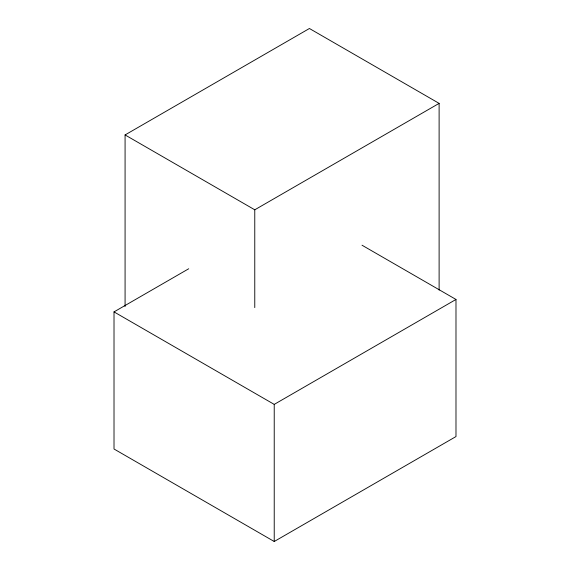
<?xml version="1.0" encoding="UTF-8"?>
<svg xmlns="http://www.w3.org/2000/svg" width="570" height="570" viewBox="0 0 570 570"><rect width="100%" height="100%" fill="white"/><g stroke="black" fill="none" stroke-linecap="round" stroke-linejoin="round"><path stroke-width="0.85" d="M125.079 306.532L125.079 134.933L309.417 28.5L439.114 103.377L439.114 290.094M125.079 134.933L254.769 209.803L439.114 103.377M362.014 245.207L455.986 299.457L455.986 436.563L274.227 541.5L114.014 449.003L114.014 311.897L188.72 268.762M114.014 311.897L274.227 404.394L455.986 299.457M274.227 404.394L274.227 541.5M254.769 209.803L254.769 307.608"/></g></svg>
